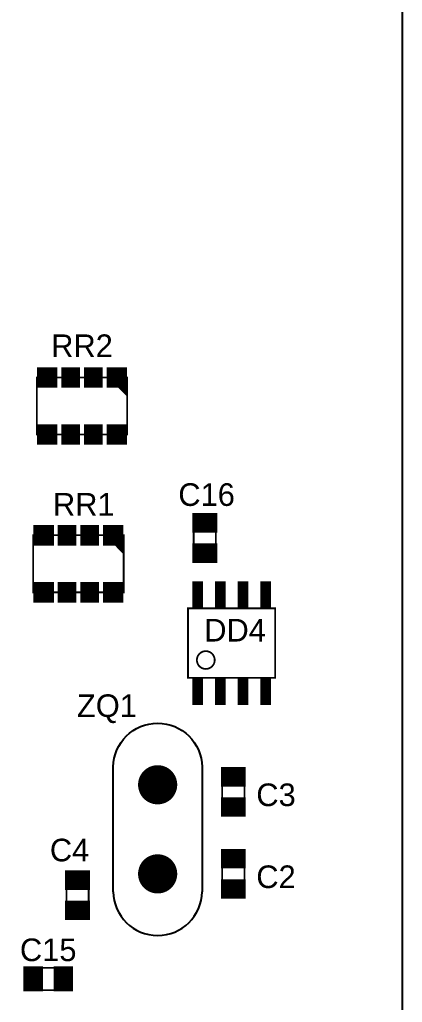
# Model space of a CAD drawing. Extents: x 25 to 880, y 8 to 306.
# Drawn here: x 157.7 to 184.5, y 163.4 to 232.3 of the extents above; entities that cross this region are included whole.
import ezdxf
from ezdxf.enums import TextEntityAlignment as Align

# ---------------------------------------------------------------- set-up
doc = ezdxf.new("R2010")
doc.units = 0
doc.header["$MEASUREMENT"] = 0
for name, color, linetype in [('BOARD', 7, 'Continuous'), ('TOP', 7, 'Continuous'), ('TOP_PIN', 7, 'Continuous')]:
    doc.layers.add(name, color=color, linetype=linetype)

msp = doc.modelspace()

# ---------------------------------------------------------------- linework, layer by layer
at = {"layer": 'BOARD'}
msp.add_lwpolyline([(75.7946, 91.1429), (184.5446, 91.1429), (184.5446, 271.1429), (75.7946, 271.1429)], close=True, dxfattribs=at)
at = {"layer": 'TOP', "const_width": 0.125}
for points in [[(158.8696, 207.2091), (165.2196, 207.2091), (165.2196, 203.2091), (158.8696, 203.2091)], [(171.4509, 194.7054), (169.8884, 194.7054), (169.8884, 197.2054), (171.4509, 197.2054)], [(158.6196, 196.1466), (164.9696, 196.1466), (164.9696, 192.1466), (158.6196, 192.1466)], [(175.6134, 186.1429), (169.4884, 186.1429), (169.4884, 191.0179), (175.6134, 191.0179)], [(171.8884, 179.3966), (173.4509, 179.3966), (173.4509, 176.8966), (171.8884, 176.8966)], [(173.4509, 171.1466), (171.8884, 171.1466), (171.8884, 173.6466), (173.4509, 173.6466)], [(160.9509, 172.1466), (162.5134, 172.1466), (162.5134, 169.6466), (160.9509, 169.6466)], [(158.4196, 164.2404), (158.4196, 165.8029), (160.9196, 165.8029), (160.9196, 164.2404)]]:
    msp.add_lwpolyline(points, close=True, dxfattribs=at)
for points in [[(165.2196, 205.9591), (163.9696, 207.2091)], [(165.2196, 206.0841), (164.0946, 207.2091)], [(165.2196, 206.2091), (164.2196, 207.2091)], [(165.2196, 206.3341), (164.3446, 207.2091)], [(165.2196, 206.4591), (164.4696, 207.2091)], [(165.2196, 206.5841), (164.5946, 207.2091)], [(165.2196, 206.7091), (164.7196, 207.2091)], [(165.2196, 206.8341), (164.8446, 207.2091)], [(165.2196, 206.9591), (164.9696, 207.2091)], [(165.2196, 207.0841), (165.0946, 207.2091)], [(164.9696, 194.8966), (163.7196, 196.1466)], [(164.9696, 195.0216), (163.8446, 196.1466)], [(164.9696, 195.1466), (163.9696, 196.1466)], [(164.9696, 195.2716), (164.0946, 196.1466)], [(164.9696, 195.3966), (164.2196, 196.1466)], [(164.9696, 195.5216), (164.3446, 196.1466)], [(164.9696, 195.6466), (164.4696, 196.1466)], [(164.9696, 195.7716), (164.5946, 196.1466)], [(164.9696, 195.8966), (164.7196, 196.1466)], [(164.9696, 196.0216), (164.8446, 196.1466)]]:
    msp.add_lwpolyline(points, dxfattribs=at)
msp.add_lwpolyline([(171.3634, 187.3929, 1), (170.1134, 187.3929, 1)], format="xyb", close=True, dxfattribs=at)
at = {"layer": 'TOP'}
for points in [[(164.2321, 179.8929, -0.983472), (170.4821, 179.8929)], [(164.2321, 171.1429, 0.983472), (170.4821, 171.1429)]]:
    msp.add_lwpolyline(points, format="xyb", dxfattribs=at)
for points in [[(164.2321, 171.1429), (164.2321, 179.8929)], [(170.4821, 179.8929), (170.4821, 171.1429)]]:
    msp.add_lwpolyline(points, dxfattribs=at)
at = {"layer": 'TOP_PIN', "const_width": 0.125}
for points in [[(158.9446, 206.5529), (158.9446, 207.8654), (160.2571, 207.8654), (160.2571, 206.5529)], [(160.6571, 206.5529), (160.6571, 207.8654), (161.8446, 207.8654), (161.8446, 206.5529)], [(162.2446, 206.5529), (162.2446, 207.8654), (163.4321, 207.8654), (163.4321, 206.5529)], [(163.8321, 206.5529), (163.8321, 207.8654), (165.1446, 207.8654), (165.1446, 206.5529)], [(158.9446, 202.5529), (158.9446, 203.8654), (160.2571, 203.8654), (160.2571, 202.5529)], [(160.6571, 202.5529), (160.6571, 203.8654), (161.8446, 203.8654), (161.8446, 202.5529)], [(162.2446, 202.5529), (162.2446, 203.8654), (163.4321, 203.8654), (163.4321, 202.5529)], [(163.8321, 202.5529), (163.8321, 203.8654), (165.1446, 203.8654), (165.1446, 202.5529)], [(169.8571, 196.3929), (169.8571, 197.6429), (171.4821, 197.6429), (171.4821, 196.3929)], [(158.6946, 195.4904), (158.6946, 196.8029), (160.0071, 196.8029), (160.0071, 195.4904)], [(160.4071, 195.4904), (160.4071, 196.8029), (161.5946, 196.8029), (161.5946, 195.4904)], [(161.9946, 195.4904), (161.9946, 196.8029), (163.1821, 196.8029), (163.1821, 195.4904)], [(163.5821, 195.4904), (163.5821, 196.8029), (164.8946, 196.8029), (164.8946, 195.4904)], [(169.8571, 194.2679), (169.8571, 195.5179), (171.4821, 195.5179), (171.4821, 194.2679)], [(158.6946, 191.4904), (158.6946, 192.8029), (160.0071, 192.8029), (160.0071, 191.4904)], [(160.4071, 191.4904), (160.4071, 192.8029), (161.5946, 192.8029), (161.5946, 191.4904)], [(161.9946, 191.4904), (161.9946, 192.8029), (163.1821, 192.8029), (163.1821, 191.4904)], [(163.5821, 191.4904), (163.5821, 192.8029), (164.8946, 192.8029), (164.8946, 191.4904)], [(169.8571, 191.0491), (169.8571, 192.8616), (170.4821, 192.8616), (170.4821, 191.0491)], [(171.4446, 191.0491), (171.4446, 192.8616), (172.0696, 192.8616), (172.0696, 191.0491)], [(173.0321, 191.0491), (173.0321, 192.8616), (173.6571, 192.8616), (173.6571, 191.0491)], [(174.6196, 191.0491), (174.6196, 192.8616), (175.2446, 192.8616), (175.2446, 191.0491)], [(169.8571, 184.2991), (169.8571, 186.1116), (170.4821, 186.1116), (170.4821, 184.2991)], [(171.4446, 184.2991), (171.4446, 186.1116), (172.0696, 186.1116), (172.0696, 184.2991)], [(173.0321, 184.2991), (173.0321, 186.1116), (173.6571, 186.1116), (173.6571, 184.2991)], [(174.6196, 184.2991), (174.6196, 186.1116), (175.2446, 186.1116), (175.2446, 184.2991)], [(171.8571, 178.5841), (171.8571, 179.8341), (173.4821, 179.8341), (173.4821, 178.5841)], [(171.8571, 176.4591), (171.8571, 177.7091), (173.4821, 177.7091), (173.4821, 176.4591)], [(171.8571, 172.8341), (171.8571, 174.0841), (173.4821, 174.0841), (173.4821, 172.8341)], [(160.9196, 171.3341), (160.9196, 172.5841), (162.5446, 172.5841), (162.5446, 171.3341)], [(171.8571, 170.7091), (171.8571, 171.9591), (173.4821, 171.9591), (173.4821, 170.7091)], [(160.9196, 169.2091), (160.9196, 170.4591), (162.5446, 170.4591), (162.5446, 169.2091)], [(157.9821, 164.2091), (157.9821, 165.8341), (159.2321, 165.8341), (159.2321, 164.2091)], [(160.1071, 164.2091), (160.1071, 165.8341), (161.3571, 165.8341), (161.3571, 164.2091)]]:
    msp.add_lwpolyline(points, close=True, dxfattribs=at)
for points in [[(158.9446, 207.7679), (160.2571, 207.7679)], [(158.9446, 207.6429), (160.2571, 207.6429)], [(158.9446, 207.5179), (160.2571, 207.5179)], [(160.6571, 207.7679), (161.8446, 207.7679)], [(160.6571, 207.6429), (161.8446, 207.6429)], [(160.6571, 207.5179), (161.8446, 207.5179)], [(162.2446, 207.7679), (163.4321, 207.7679)], [(162.2446, 207.6429), (163.4321, 207.6429)], [(162.2446, 207.5179), (163.4321, 207.5179)], [(163.8321, 207.7679), (165.1446, 207.7679)], [(163.8321, 207.6429), (165.1446, 207.6429)], [(163.8321, 207.5179), (165.1446, 207.5179)], [(158.9446, 207.3929), (160.2571, 207.3929)], [(158.9446, 207.2679), (160.2571, 207.2679)], [(158.9446, 207.1429), (160.2571, 207.1429)], [(158.9446, 207.0179), (160.2571, 207.0179)], [(158.9446, 206.8929), (160.2571, 206.8929)], [(158.9446, 206.7679), (160.2571, 206.7679)], [(160.6571, 207.3929), (161.8446, 207.3929)], [(160.6571, 207.2679), (161.8446, 207.2679)], [(160.6571, 207.1429), (161.8446, 207.1429)], [(160.6571, 207.0179), (161.8446, 207.0179)], [(160.6571, 206.8929), (161.8446, 206.8929)], [(160.6571, 206.7679), (161.8446, 206.7679)], [(162.2446, 207.3929), (163.4321, 207.3929)], [(162.2446, 207.2679), (163.4321, 207.2679)], [(162.2446, 207.1429), (163.4321, 207.1429)], [(162.2446, 207.0179), (163.4321, 207.0179)], [(162.2446, 206.8929), (163.4321, 206.8929)], [(162.2446, 206.7679), (163.4321, 206.7679)], [(163.8321, 207.3929), (165.1446, 207.3929)], [(163.8321, 207.2679), (165.1446, 207.2679)], [(163.8321, 207.1429), (165.1446, 207.1429)], [(163.8321, 207.0179), (165.1446, 207.0179)], [(163.8321, 206.8929), (165.1446, 206.8929)], [(163.8321, 206.7679), (165.1446, 206.7679)], [(158.9446, 206.6429), (160.2571, 206.6429)], [(160.6571, 206.6429), (161.8446, 206.6429)], [(162.2446, 206.6429), (163.4321, 206.6429)], [(163.8321, 206.6429), (165.1446, 206.6429)], [(158.9446, 203.7679), (160.2571, 203.7679)], [(158.9446, 203.6429), (160.2571, 203.6429)], [(158.9446, 203.5179), (160.2571, 203.5179)], [(158.9446, 203.3929), (160.2571, 203.3929)], [(160.6571, 203.7679), (161.8446, 203.7679)], [(160.6571, 203.6429), (161.8446, 203.6429)], [(160.6571, 203.5179), (161.8446, 203.5179)], [(160.6571, 203.3929), (161.8446, 203.3929)], [(162.2446, 203.7679), (163.4321, 203.7679)], [(162.2446, 203.6429), (163.4321, 203.6429)], [(162.2446, 203.5179), (163.4321, 203.5179)], [(162.2446, 203.3929), (163.4321, 203.3929)], [(163.8321, 203.7679), (165.1446, 203.7679)], [(163.8321, 203.6429), (165.1446, 203.6429)], [(163.8321, 203.5179), (165.1446, 203.5179)], [(163.8321, 203.3929), (165.1446, 203.3929)], [(158.9446, 203.2679), (160.2571, 203.2679)], [(158.9446, 203.1429), (160.2571, 203.1429)], [(158.9446, 203.0179), (160.2571, 203.0179)], [(158.9446, 202.8929), (160.2571, 202.8929)], [(158.9446, 202.7679), (160.2571, 202.7679)], [(158.9446, 202.6429), (160.2571, 202.6429)], [(160.6571, 203.2679), (161.8446, 203.2679)], [(160.6571, 203.1429), (161.8446, 203.1429)], [(160.6571, 203.0179), (161.8446, 203.0179)], [(160.6571, 202.8929), (161.8446, 202.8929)], [(160.6571, 202.7679), (161.8446, 202.7679)], [(160.6571, 202.6429), (161.8446, 202.6429)], [(162.2446, 203.2679), (163.4321, 203.2679)], [(162.2446, 203.1429), (163.4321, 203.1429)], [(162.2446, 203.0179), (163.4321, 203.0179)], [(162.2446, 202.8929), (163.4321, 202.8929)], [(162.2446, 202.7679), (163.4321, 202.7679)], [(162.2446, 202.6429), (163.4321, 202.6429)], [(163.8321, 203.2679), (165.1446, 203.2679)], [(163.8321, 203.1429), (165.1446, 203.1429)], [(163.8321, 203.0179), (165.1446, 203.0179)], [(163.8321, 202.8929), (165.1446, 202.8929)], [(163.8321, 202.7679), (165.1446, 202.7679)], [(163.8321, 202.6429), (165.1446, 202.6429)], [(169.8571, 197.6429), (171.4821, 197.6429)], [(169.8571, 197.5179), (171.4821, 197.5179)], [(169.8571, 197.3929), (171.4821, 197.3929)], [(169.8571, 197.2679), (171.4821, 197.2679)], [(169.8571, 197.1429), (171.4821, 197.1429)], [(158.6946, 196.7679), (160.0071, 196.7679)], [(158.6946, 196.6429), (160.0071, 196.6429)], [(158.6946, 196.5179), (160.0071, 196.5179)], [(160.4071, 196.7679), (161.5946, 196.7679)], [(160.4071, 196.6429), (161.5946, 196.6429)], [(160.4071, 196.5179), (161.5946, 196.5179)], [(161.9946, 196.7679), (163.1821, 196.7679)], [(161.9946, 196.6429), (163.1821, 196.6429)], [(161.9946, 196.5179), (163.1821, 196.5179)], [(163.5821, 196.7679), (164.8946, 196.7679)], [(163.5821, 196.6429), (164.8946, 196.6429)], [(163.5821, 196.5179), (164.8946, 196.5179)], [(169.8571, 197.0179), (171.4821, 197.0179)], [(169.8571, 196.8929), (171.4821, 196.8929)], [(169.8571, 196.7679), (171.4821, 196.7679)], [(169.8571, 196.6429), (171.4821, 196.6429)], [(169.8571, 196.5179), (171.4821, 196.5179)], [(158.6946, 196.3929), (160.0071, 196.3929)], [(158.6946, 196.2679), (160.0071, 196.2679)], [(158.6946, 196.1429), (160.0071, 196.1429)], [(158.6946, 196.0179), (160.0071, 196.0179)], [(158.6946, 195.8929), (160.0071, 195.8929)], [(158.6946, 195.7679), (160.0071, 195.7679)], [(160.4071, 196.3929), (161.5946, 196.3929)], [(160.4071, 196.2679), (161.5946, 196.2679)], [(160.4071, 196.1429), (161.5946, 196.1429)], [(160.4071, 196.0179), (161.5946, 196.0179)], [(160.4071, 195.8929), (161.5946, 195.8929)], [(160.4071, 195.7679), (161.5946, 195.7679)], [(161.9946, 196.3929), (163.1821, 196.3929)], [(161.9946, 196.2679), (163.1821, 196.2679)], [(161.9946, 196.1429), (163.1821, 196.1429)], [(161.9946, 196.0179), (163.1821, 196.0179)], [(161.9946, 195.8929), (163.1821, 195.8929)], [(161.9946, 195.7679), (163.1821, 195.7679)], [(163.5821, 196.3929), (164.8946, 196.3929)], [(163.5821, 196.2679), (164.8946, 196.2679)], [(163.5821, 196.1429), (164.8946, 196.1429)], [(163.5821, 196.0179), (164.8946, 196.0179)], [(163.5821, 195.8929), (164.8946, 195.8929)], [(163.5821, 195.7679), (164.8946, 195.7679)], [(169.8571, 196.3929), (171.4821, 196.3929)], [(158.6946, 195.6429), (160.0071, 195.6429)], [(158.6946, 195.5179), (160.0071, 195.5179)], [(160.4071, 195.6429), (161.5946, 195.6429)], [(160.4071, 195.5179), (161.5946, 195.5179)], [(161.9946, 195.6429), (163.1821, 195.6429)], [(161.9946, 195.5179), (163.1821, 195.5179)], [(163.5821, 195.6429), (164.8946, 195.6429)], [(163.5821, 195.5179), (164.8946, 195.5179)], [(169.8571, 195.5179), (171.4821, 195.5179)], [(169.8571, 195.3929), (171.4821, 195.3929)], [(169.8571, 195.2679), (171.4821, 195.2679)], [(169.8571, 195.1429), (171.4821, 195.1429)], [(169.8571, 195.0179), (171.4821, 195.0179)], [(169.8571, 194.8929), (171.4821, 194.8929)], [(169.8571, 194.7679), (171.4821, 194.7679)], [(169.8571, 194.6429), (171.4821, 194.6429)], [(169.8571, 194.5179), (171.4821, 194.5179)], [(169.8571, 194.3929), (171.4821, 194.3929)], [(169.8571, 194.2679), (171.4821, 194.2679)], [(158.6946, 192.7679), (160.0071, 192.7679)], [(158.6946, 192.6429), (160.0071, 192.6429)], [(158.6946, 192.5179), (160.0071, 192.5179)], [(158.6946, 192.3929), (160.0071, 192.3929)], [(158.6946, 192.2679), (160.0071, 192.2679)], [(160.4071, 192.7679), (161.5946, 192.7679)], [(160.4071, 192.6429), (161.5946, 192.6429)], [(160.4071, 192.5179), (161.5946, 192.5179)], [(160.4071, 192.3929), (161.5946, 192.3929)], [(160.4071, 192.2679), (161.5946, 192.2679)], [(161.9946, 192.7679), (163.1821, 192.7679)], [(161.9946, 192.6429), (163.1821, 192.6429)], [(161.9946, 192.5179), (163.1821, 192.5179)], [(161.9946, 192.3929), (163.1821, 192.3929)], [(161.9946, 192.2679), (163.1821, 192.2679)], [(163.5821, 192.7679), (164.8946, 192.7679)], [(163.5821, 192.6429), (164.8946, 192.6429)], [(163.5821, 192.5179), (164.8946, 192.5179)], [(163.5821, 192.3929), (164.8946, 192.3929)], [(163.5821, 192.2679), (164.8946, 192.2679)], [(169.8571, 192.7679), (170.4821, 192.7679)], [(169.8571, 192.6429), (170.4821, 192.6429)], [(169.8571, 192.5179), (170.4821, 192.5179)], [(169.8571, 192.3929), (170.4821, 192.3929)], [(169.8571, 192.2679), (170.4821, 192.2679)], [(171.4446, 192.7679), (172.0696, 192.7679)], [(171.4446, 192.6429), (172.0696, 192.6429)], [(171.4446, 192.5179), (172.0696, 192.5179)], [(171.4446, 192.3929), (172.0696, 192.3929)], [(171.4446, 192.2679), (172.0696, 192.2679)], [(173.0321, 192.7679), (173.6571, 192.7679)], [(173.0321, 192.6429), (173.6571, 192.6429)], [(173.0321, 192.5179), (173.6571, 192.5179)], [(173.0321, 192.3929), (173.6571, 192.3929)], [(173.0321, 192.2679), (173.6571, 192.2679)], [(174.6196, 192.7679), (175.2446, 192.7679)], [(174.6196, 192.6429), (175.2446, 192.6429)], [(174.6196, 192.5179), (175.2446, 192.5179)], [(174.6196, 192.3929), (175.2446, 192.3929)], [(174.6196, 192.2679), (175.2446, 192.2679)], [(158.6946, 192.1429), (160.0071, 192.1429)], [(158.6946, 192.0179), (160.0071, 192.0179)], [(158.6946, 191.8929), (160.0071, 191.8929)], [(158.6946, 191.7679), (160.0071, 191.7679)], [(158.6946, 191.6429), (160.0071, 191.6429)], [(160.4071, 192.1429), (161.5946, 192.1429)], [(160.4071, 192.0179), (161.5946, 192.0179)], [(160.4071, 191.8929), (161.5946, 191.8929)], [(160.4071, 191.7679), (161.5946, 191.7679)], [(160.4071, 191.6429), (161.5946, 191.6429)], [(161.9946, 192.1429), (163.1821, 192.1429)], [(161.9946, 192.0179), (163.1821, 192.0179)], [(161.9946, 191.8929), (163.1821, 191.8929)], [(161.9946, 191.7679), (163.1821, 191.7679)], [(161.9946, 191.6429), (163.1821, 191.6429)], [(163.5821, 192.1429), (164.8946, 192.1429)], [(163.5821, 192.0179), (164.8946, 192.0179)], [(163.5821, 191.8929), (164.8946, 191.8929)], [(163.5821, 191.7679), (164.8946, 191.7679)], [(163.5821, 191.6429), (164.8946, 191.6429)], [(169.8571, 192.1429), (170.4821, 192.1429)], [(169.8571, 192.0179), (170.4821, 192.0179)], [(169.8571, 191.8929), (170.4821, 191.8929)], [(169.8571, 191.7679), (170.4821, 191.7679)], [(169.8571, 191.6429), (170.4821, 191.6429)], [(171.4446, 192.1429), (172.0696, 192.1429)], [(171.4446, 192.0179), (172.0696, 192.0179)], [(171.4446, 191.8929), (172.0696, 191.8929)], [(171.4446, 191.7679), (172.0696, 191.7679)], [(171.4446, 191.6429), (172.0696, 191.6429)], [(173.0321, 192.1429), (173.6571, 192.1429)], [(173.0321, 192.0179), (173.6571, 192.0179)], [(173.0321, 191.8929), (173.6571, 191.8929)], [(173.0321, 191.7679), (173.6571, 191.7679)], [(173.0321, 191.6429), (173.6571, 191.6429)], [(174.6196, 192.1429), (175.2446, 192.1429)], [(174.6196, 192.0179), (175.2446, 192.0179)], [(174.6196, 191.8929), (175.2446, 191.8929)], [(174.6196, 191.7679), (175.2446, 191.7679)], [(174.6196, 191.6429), (175.2446, 191.6429)], [(158.6946, 191.5179), (160.0071, 191.5179)], [(160.4071, 191.5179), (161.5946, 191.5179)], [(161.9946, 191.5179), (163.1821, 191.5179)], [(163.5821, 191.5179), (164.8946, 191.5179)], [(169.8571, 191.5179), (170.4821, 191.5179)], [(169.8571, 191.3929), (170.4821, 191.3929)], [(169.8571, 191.2679), (170.4821, 191.2679)], [(169.8571, 191.1429), (170.4821, 191.1429)], [(171.4446, 191.5179), (172.0696, 191.5179)], [(171.4446, 191.3929), (172.0696, 191.3929)], [(171.4446, 191.2679), (172.0696, 191.2679)], [(171.4446, 191.1429), (172.0696, 191.1429)], [(173.0321, 191.5179), (173.6571, 191.5179)], [(173.0321, 191.3929), (173.6571, 191.3929)], [(173.0321, 191.2679), (173.6571, 191.2679)], [(173.0321, 191.1429), (173.6571, 191.1429)], [(174.6196, 191.5179), (175.2446, 191.5179)], [(174.6196, 191.3929), (175.2446, 191.3929)], [(174.6196, 191.2679), (175.2446, 191.2679)], [(174.6196, 191.1429), (175.2446, 191.1429)], [(169.8571, 186.0179), (170.4821, 186.0179)], [(169.8571, 185.8929), (170.4821, 185.8929)], [(169.8571, 185.7679), (170.4821, 185.7679)], [(169.8571, 185.6429), (170.4821, 185.6429)], [(169.8571, 185.5179), (170.4821, 185.5179)], [(169.8571, 185.3929), (170.4821, 185.3929)], [(171.4446, 186.0179), (172.0696, 186.0179)], [(171.4446, 185.8929), (172.0696, 185.8929)], [(171.4446, 185.7679), (172.0696, 185.7679)], [(171.4446, 185.6429), (172.0696, 185.6429)], [(171.4446, 185.5179), (172.0696, 185.5179)], [(171.4446, 185.3929), (172.0696, 185.3929)], [(173.0321, 186.0179), (173.6571, 186.0179)], [(173.0321, 185.8929), (173.6571, 185.8929)], [(173.0321, 185.7679), (173.6571, 185.7679)], [(173.0321, 185.6429), (173.6571, 185.6429)], [(173.0321, 185.5179), (173.6571, 185.5179)], [(173.0321, 185.3929), (173.6571, 185.3929)], [(174.6196, 186.0179), (175.2446, 186.0179)], [(174.6196, 185.8929), (175.2446, 185.8929)], [(174.6196, 185.7679), (175.2446, 185.7679)], [(174.6196, 185.6429), (175.2446, 185.6429)], [(174.6196, 185.5179), (175.2446, 185.5179)], [(174.6196, 185.3929), (175.2446, 185.3929)], [(169.8571, 185.2679), (170.4821, 185.2679)], [(169.8571, 185.1429), (170.4821, 185.1429)], [(169.8571, 185.0179), (170.4821, 185.0179)], [(169.8571, 184.8929), (170.4821, 184.8929)], [(169.8571, 184.7679), (170.4821, 184.7679)], [(171.4446, 185.2679), (172.0696, 185.2679)], [(171.4446, 185.1429), (172.0696, 185.1429)], [(171.4446, 185.0179), (172.0696, 185.0179)], [(171.4446, 184.8929), (172.0696, 184.8929)], [(171.4446, 184.7679), (172.0696, 184.7679)], [(173.0321, 185.2679), (173.6571, 185.2679)], [(173.0321, 185.1429), (173.6571, 185.1429)], [(173.0321, 185.0179), (173.6571, 185.0179)], [(173.0321, 184.8929), (173.6571, 184.8929)], [(173.0321, 184.7679), (173.6571, 184.7679)], [(174.6196, 185.2679), (175.2446, 185.2679)], [(174.6196, 185.1429), (175.2446, 185.1429)], [(174.6196, 185.0179), (175.2446, 185.0179)], [(174.6196, 184.8929), (175.2446, 184.8929)], [(174.6196, 184.7679), (175.2446, 184.7679)], [(169.8571, 184.6429), (170.4821, 184.6429)], [(169.8571, 184.5179), (170.4821, 184.5179)], [(169.8571, 184.3929), (170.4821, 184.3929)], [(171.4446, 184.6429), (172.0696, 184.6429)], [(171.4446, 184.5179), (172.0696, 184.5179)], [(171.4446, 184.3929), (172.0696, 184.3929)], [(173.0321, 184.6429), (173.6571, 184.6429)], [(173.0321, 184.5179), (173.6571, 184.5179)], [(173.0321, 184.3929), (173.6571, 184.3929)], [(174.6196, 184.6429), (175.2446, 184.6429)], [(174.6196, 184.5179), (175.2446, 184.5179)], [(174.6196, 184.3929), (175.2446, 184.3929)], [(166.9571, 179.8929), (167.7571, 179.8929)], [(166.2034, 179.2679), (168.5109, 179.2679)], [(166.2809, 179.3929), (168.4334, 179.3929)], [(166.3796, 179.5179), (168.3346, 179.5179)], [(166.5071, 179.6429), (168.2071, 179.6429)], [(166.6821, 179.7679), (168.0321, 179.7679)], [(171.8571, 179.7679), (173.4821, 179.7679)], [(171.8571, 179.6429), (173.4821, 179.6429)], [(171.8571, 179.5179), (173.4821, 179.5179)], [(171.8571, 179.3929), (173.4821, 179.3929)], [(171.8571, 179.2679), (173.4821, 179.2679)], [(166.0446, 178.6429), (168.6696, 178.6429)], [(166.0509, 178.7679), (168.6634, 178.7679)], [(166.0509, 178.5179), (168.6634, 178.5179)], [(166.0696, 178.8929), (168.6446, 178.8929)], [(166.0996, 179.0179), (168.6146, 179.0179)], [(166.1446, 179.1429), (168.5696, 179.1429)], [(171.8571, 179.1429), (173.4821, 179.1429)], [(171.8571, 179.0179), (173.4821, 179.0179)], [(171.8571, 178.8929), (173.4821, 178.8929)], [(171.8571, 178.7679), (173.4821, 178.7679)], [(171.8571, 178.6429), (173.4821, 178.6429)], [(166.0696, 178.3929), (168.6446, 178.3929)], [(166.0996, 178.2679), (168.6146, 178.2679)], [(166.1446, 178.1429), (168.5696, 178.1429)], [(166.2034, 178.0179), (168.5109, 178.0179)], [(166.2809, 177.8929), (168.4334, 177.8929)], [(166.3796, 177.7679), (168.3346, 177.7679)], [(166.5071, 177.6429), (168.2071, 177.6429)], [(166.6821, 177.5179), (168.0321, 177.5179)], [(166.9571, 177.3929), (167.7571, 177.3929)], [(171.8571, 177.6429), (173.4821, 177.6429)], [(171.8571, 177.5179), (173.4821, 177.5179)], [(171.8571, 177.3929), (173.4821, 177.3929)], [(171.8571, 177.2679), (173.4821, 177.2679)], [(171.8571, 177.1429), (173.4821, 177.1429)], [(171.8571, 177.0179), (173.4821, 177.0179)], [(171.8571, 176.8929), (173.4821, 176.8929)], [(171.8571, 176.7679), (173.4821, 176.7679)], [(171.8571, 176.6429), (173.4821, 176.6429)], [(171.8571, 176.5179), (173.4821, 176.5179)], [(171.8571, 174.0179), (173.4821, 174.0179)], [(171.8571, 173.8929), (173.4821, 173.8929)], [(171.8571, 173.7679), (173.4821, 173.7679)], [(166.2034, 173.0179), (168.5109, 173.0179)], [(166.2809, 173.1429), (168.4334, 173.1429)], [(166.3796, 173.2679), (168.3346, 173.2679)], [(166.5071, 173.3929), (168.2071, 173.3929)], [(166.6821, 173.5179), (168.0321, 173.5179)], [(166.9571, 173.6429), (167.7571, 173.6429)], [(171.8571, 173.6429), (173.4821, 173.6429)], [(171.8571, 173.5179), (173.4821, 173.5179)], [(171.8571, 173.3929), (173.4821, 173.3929)], [(171.8571, 173.2679), (173.4821, 173.2679)], [(171.8571, 173.1429), (173.4821, 173.1429)], [(171.8571, 173.0179), (173.4821, 173.0179)], [(160.9196, 172.5179), (162.5446, 172.5179)], [(160.9196, 172.3929), (162.5446, 172.3929)], [(166.0446, 172.3929), (168.6696, 172.3929)], [(166.0509, 172.5179), (168.6634, 172.5179)], [(166.0696, 172.6429), (168.6446, 172.6429)], [(166.0996, 172.7679), (168.6146, 172.7679)], [(166.1446, 172.8929), (168.5696, 172.8929)], [(171.8571, 172.8929), (173.4821, 172.8929)], [(160.9196, 172.2679), (162.5446, 172.2679)], [(160.9196, 172.1429), (162.5446, 172.1429)], [(160.9196, 172.0179), (162.5446, 172.0179)], [(160.9196, 171.8929), (162.5446, 171.8929)], [(160.9196, 171.7679), (162.5446, 171.7679)], [(160.9196, 171.6429), (162.5446, 171.6429)], [(166.0509, 172.2679), (168.6634, 172.2679)], [(166.0696, 172.1429), (168.6446, 172.1429)], [(166.0996, 172.0179), (168.6146, 172.0179)], [(166.1446, 171.8929), (168.5696, 171.8929)], [(166.2034, 171.7679), (168.5109, 171.7679)], [(166.2809, 171.6429), (168.4334, 171.6429)], [(171.8571, 171.8929), (173.4821, 171.8929)], [(171.8571, 171.7679), (173.4821, 171.7679)], [(171.8571, 171.6429), (173.4821, 171.6429)], [(160.9196, 171.5179), (162.5446, 171.5179)], [(160.9196, 171.3929), (162.5446, 171.3929)], [(166.3796, 171.5179), (168.3346, 171.5179)], [(166.5071, 171.3929), (168.2071, 171.3929)], [(166.6821, 171.2679), (168.0321, 171.2679)], [(166.9571, 171.1429), (167.7571, 171.1429)], [(171.8571, 171.5179), (173.4821, 171.5179)], [(171.8571, 171.3929), (173.4821, 171.3929)], [(171.8571, 171.2679), (173.4821, 171.2679)], [(171.8571, 171.1429), (173.4821, 171.1429)], [(171.8571, 171.0179), (173.4821, 171.0179)], [(160.9196, 170.3929), (162.5446, 170.3929)], [(160.9196, 170.2679), (162.5446, 170.2679)], [(171.8571, 170.8929), (173.4821, 170.8929)], [(171.8571, 170.7679), (173.4821, 170.7679)], [(160.9196, 170.1429), (162.5446, 170.1429)], [(160.9196, 170.0179), (162.5446, 170.0179)], [(160.9196, 169.8929), (162.5446, 169.8929)], [(160.9196, 169.7679), (162.5446, 169.7679)], [(160.9196, 169.6429), (162.5446, 169.6429)], [(160.9196, 169.5179), (162.5446, 169.5179)], [(160.9196, 169.3929), (162.5446, 169.3929)], [(160.9196, 169.2679), (162.5446, 169.2679)], [(157.9821, 165.7679), (159.2321, 165.7679)], [(157.9821, 165.6429), (159.2321, 165.6429)], [(157.9821, 165.5179), (159.2321, 165.5179)], [(157.9821, 165.3929), (159.2321, 165.3929)], [(160.1071, 165.7679), (161.3571, 165.7679)], [(160.1071, 165.6429), (161.3571, 165.6429)], [(160.1071, 165.5179), (161.3571, 165.5179)], [(160.1071, 165.3929), (161.3571, 165.3929)], [(157.9821, 165.2679), (159.2321, 165.2679)], [(157.9821, 165.1429), (159.2321, 165.1429)], [(157.9821, 165.0179), (159.2321, 165.0179)], [(157.9821, 164.8929), (159.2321, 164.8929)], [(157.9821, 164.7679), (159.2321, 164.7679)], [(160.1071, 165.2679), (161.3571, 165.2679)], [(160.1071, 165.1429), (161.3571, 165.1429)], [(160.1071, 165.0179), (161.3571, 165.0179)], [(160.1071, 164.8929), (161.3571, 164.8929)], [(160.1071, 164.7679), (161.3571, 164.7679)], [(157.9821, 164.6429), (159.2321, 164.6429)], [(157.9821, 164.5179), (159.2321, 164.5179)], [(157.9821, 164.3929), (159.2321, 164.3929)], [(157.9821, 164.2679), (159.2321, 164.2679)], [(160.1071, 164.6429), (161.3571, 164.6429)], [(160.1071, 164.5179), (161.3571, 164.5179)], [(160.1071, 164.3929), (161.3571, 164.3929)], [(160.1071, 164.2679), (161.3571, 164.2679)]]:
    msp.add_lwpolyline(points, dxfattribs=at)
for points in [[(167.3571, 177.3304, 1), (167.3571, 179.9554, 1)], [(167.3571, 171.0804, 1), (167.3571, 173.7054, 1)]]:
    msp.add_lwpolyline(points, format="xyb", close=True, dxfattribs=at)

# ---------------------------------------------------------------- texts
at = {"layer": 'TOP', "width": 1.019685}
for s, p in [('RR2', (162.0446, 208.6466)), ('C16', (170.7946, 198.2054)), ('RR1', (162.1696, 197.5216)), ('DD4', (172.7944, 188.6928)), ('ZQ1', (163.7946, 183.3966)), ('C3', (175.6696, 177.1466)), ('C4', (161.1696, 173.2716)), ('C2', (175.6696, 171.3966)), ('C15', (159.6696, 166.2716))]:
    msp.add_text(s, height=1.5875, dxfattribs=at).set_placement(p, align=Align.CENTER)

doc.saveas('drawing.dxf')
